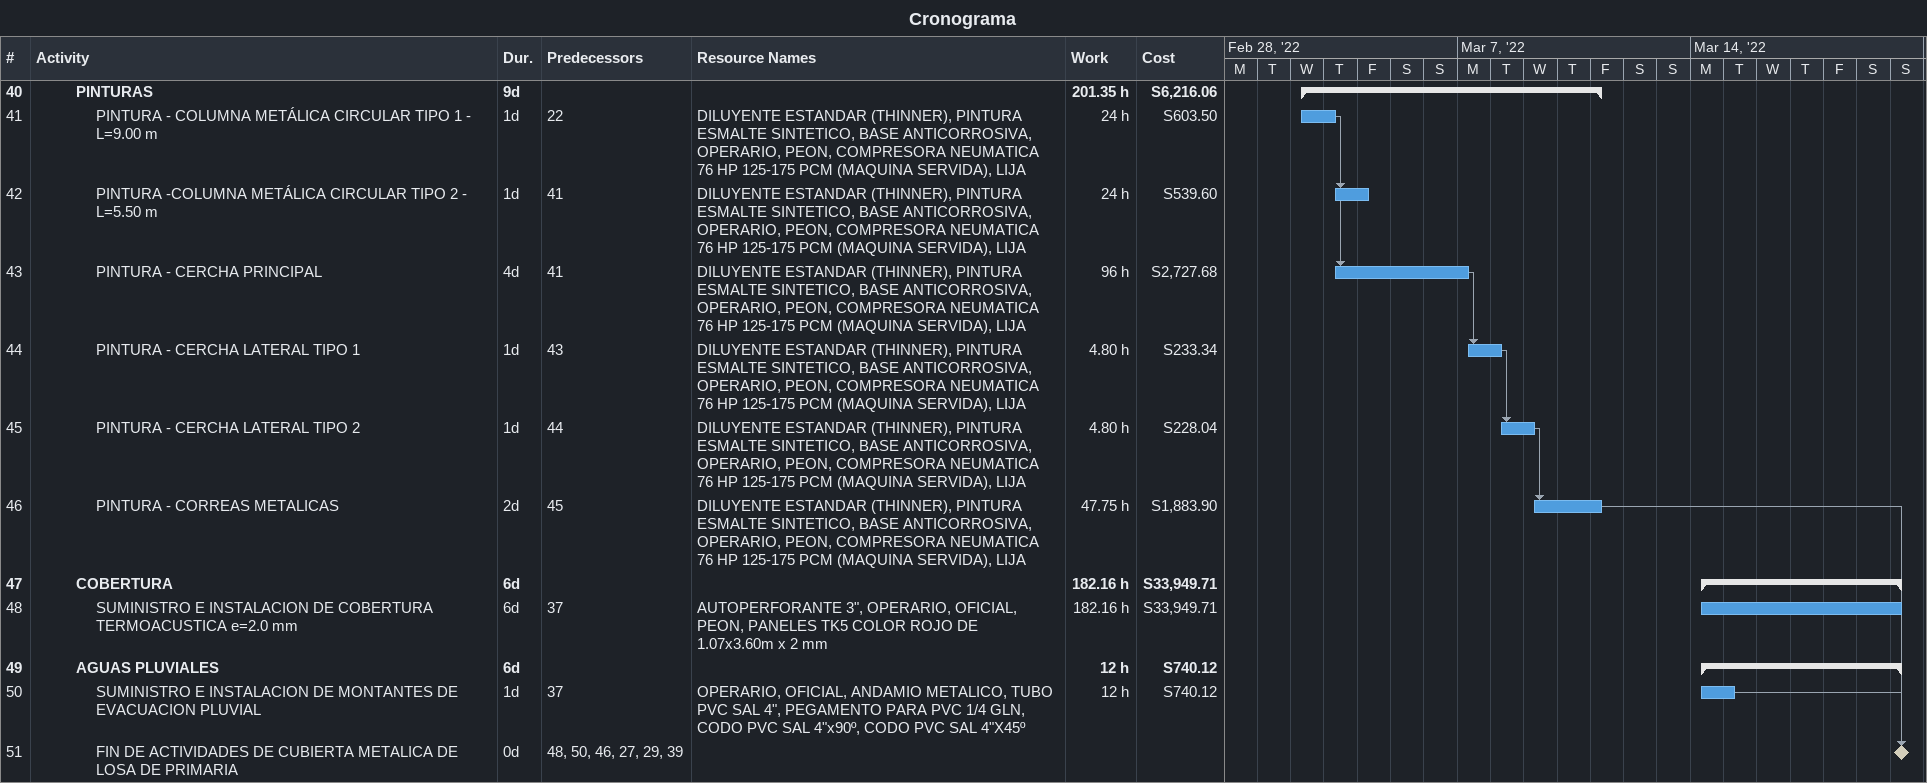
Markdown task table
Cronograma

| ID | Level | Task | Duration | Start | Finish | Predecessors | Resources | Work (h) | Cost (S) |
|---|---|---|---|---|---|---|---|---|---|
| 40 | 3 | **PINTURAS** | 9d | 2022-03-02 | 2022-03-11 |  |  | 201.35 | 6216.06 |
| 41 | 4 | PINTURA - COLUMNA METÁLICA CIRCULAR TIPO 1 - L=9.00 m | 1d | 2022-03-02 | 2022-03-03 | 22 | DILUYENTE ESTANDAR (THINNER), PINTURA ESMALTE SINTETICO, BASE ANTICORROSIVA, OPERARIO, PEON, COMPRESORA NEUMATICA 76 HP 125-175 PCM (MAQUINA SERVIDA), LIJA | 24 | 603.50 |
| 42 | 4 | PINTURA -COLUMNA METÁLICA CIRCULAR TIPO 2 - L=5.50 m | 1d | 2022-03-03 | 2022-03-04 | 41 | DILUYENTE ESTANDAR (THINNER), PINTURA ESMALTE SINTETICO, BASE ANTICORROSIVA, OPERARIO, PEON, COMPRESORA NEUMATICA 76 HP 125-175 PCM (MAQUINA SERVIDA), LIJA | 24 | 539.60 |
| 43 | 4 | PINTURA - CERCHA PRINCIPAL | 4d | 2022-03-03 | 2022-03-07 | 41 | DILUYENTE ESTANDAR (THINNER), PINTURA ESMALTE SINTETICO, BASE ANTICORROSIVA, OPERARIO, PEON, COMPRESORA NEUMATICA 76 HP 125-175 PCM (MAQUINA SERVIDA), LIJA | 96 | 2727.68 |
| 44 | 4 | PINTURA - CERCHA LATERAL TIPO 1 | 1d | 2022-03-07 | 2022-03-08 | 43 | DILUYENTE ESTANDAR (THINNER), PINTURA ESMALTE SINTETICO, BASE ANTICORROSIVA, OPERARIO, PEON, COMPRESORA NEUMATICA 76 HP 125-175 PCM (MAQUINA SERVIDA), LIJA | 4.80 | 233.34 |
| 45 | 4 | PINTURA - CERCHA LATERAL TIPO 2 | 1d | 2022-03-08 | 2022-03-09 | 44 | DILUYENTE ESTANDAR (THINNER), PINTURA ESMALTE SINTETICO, BASE ANTICORROSIVA, OPERARIO, PEON, COMPRESORA NEUMATICA 76 HP 125-175 PCM (MAQUINA SERVIDA), LIJA | 4.80 | 228.04 |
| 46 | 4 | PINTURA - CORREAS METALICAS | 2d | 2022-03-09 | 2022-03-11 | 45 | DILUYENTE ESTANDAR (THINNER), PINTURA ESMALTE SINTETICO, BASE ANTICORROSIVA, OPERARIO, PEON, COMPRESORA NEUMATICA 76 HP 125-175 PCM (MAQUINA SERVIDA), LIJA | 47.75 | 1883.90 |
| 47 | 3 | **COBERTURA** | 6d | 2022-03-14 | 2022-03-20 |  |  | 182.16 | 33949.71 |
| 48 | 4 | SUMINISTRO E INSTALACION DE COBERTURA TERMOACUSTICA e=2.0 mm | 6d | 2022-03-14 | 2022-03-20 | 37 | AUTOPERFORANTE 3", OPERARIO, OFICIAL, PEON, PANELES TK5 COLOR ROJO DE 1.07x3.60m x 2 mm | 182.16 | 33949.71 |
| 49 | 3 | **AGUAS PLUVIALES** | 6d | 2022-03-14 | 2022-03-20 |  |  | 12 | 740.12 |
| 50 | 4 | SUMINISTRO E INSTALACION DE MONTANTES DE EVACUACION PLUVIAL | 1d | 2022-03-14 | 2022-03-15 | 37 | OPERARIO, OFICIAL, ANDAMIO METALICO, TUBO PVC SAL 4", PEGAMENTO PARA PVC 1/4 GLN, CODO PVC SAL 4"x90º, CODO PVC SAL 4"X45º | 12 | 740.12 |
| 51 | 4 | FIN DE ACTIVIDADES DE CUBIERTA METALICA DE LOSA DE PRIMARIA | 0d | 2022-03-20 | 2022-03-20 | 48, 50, 46, 27, 29, 39 |  |  |  |
